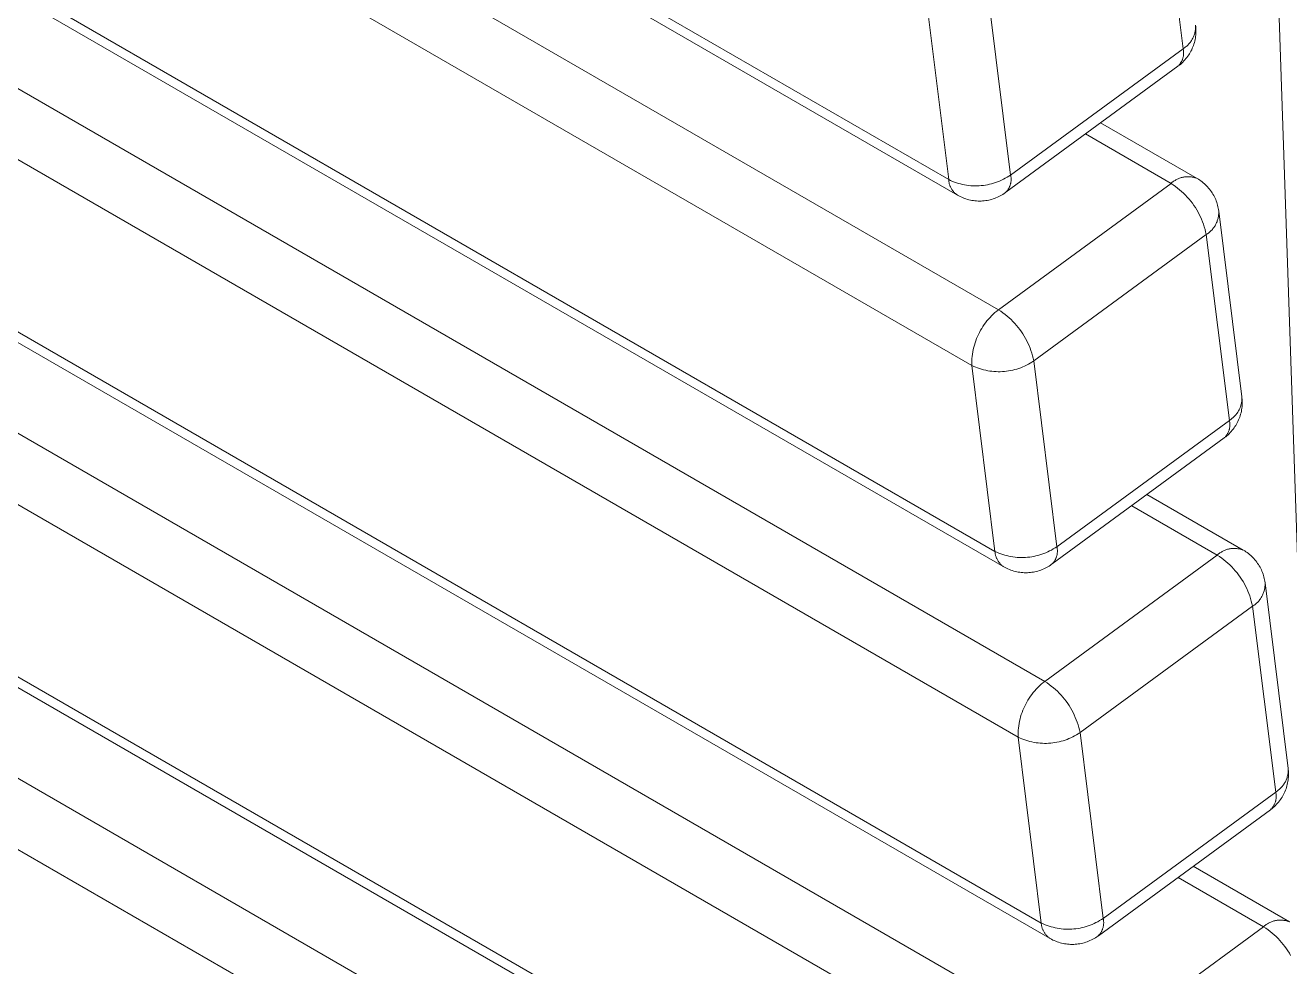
# Model space of a CAD drawing. Header units: inches. Extents: x -16 to 183, y -17 to 123.
# Drawn here: x 25.146 to 28.866, y -6.482 to -3.713 of the extents above; entities that cross this region are included whole.
import ezdxf

# ---------------------------------------------------------------- set-up
doc = ezdxf.new("R2010")
doc.units = ezdxf.units.IN
doc.layers.add('ZANO_R', color=7, linetype='Continuous', lineweight=0)

msp = doc.modelspace()

# ---------------------------------------------------------------- linework, layer by layer
at = {"layer": 'ZANO_R'}
for p, q in [((-4.86768, 14.72961), (27.86263, -4.16724)), ((27.8886, -4.21286), (-4.84145, 14.68384)), ((-4.72114, 14.34695), (28.00917, -4.5499)), ((27.93072, -4.71387), (-4.79959, 14.18299)), ((-4.73151, 13.63636), (27.9988, -5.2605)), ((28.02477, -5.30611), (-4.70528, 13.59059)), ((-4.58497, 13.2537), (28.14534, -5.64316)), ((28.06689, -5.80712), (-4.66343, 13.08973)), ((-4.59534, 12.5431), (28.13497, -6.35375)), ((28.16094, -6.39937), (-4.56911, 12.49733)), ((-4.4488, 12.16044), (28.28151, -6.73641)), ((28.20306, -6.90038), (-4.52726, 11.99648)), ((-4.45917, 11.44985), (28.27114, -7.44701)), ((28.29711, -7.49262), (-4.43294, 11.40408)), ((-4.31263, 11.06719), (28.41768, -7.82967)), ((28.33922, -7.99363), (-4.39109, 10.90322)), ((28.7437, -0.99104), (28.92195, -6.25838)), ((28.55211, -3.78209), (28.48402, -3.23546)), ((27.97659, -3.60704), (28.04467, -4.15367)), ((27.86263, -4.16724), (27.79455, -3.62061)), ((28.58889, -3.72113), (28.58901, -3.71849)), ((28.58903, -3.71584), (28.58897, -3.7132)), ((28.58901, -3.71849), (28.58903, -3.71584)), ((28.58922, -3.71536), (28.58963, -3.71981)), ((28.57657, -3.75836), (28.57798, -3.75612)), ((28.57798, -3.75612), (28.5793, -3.75383)), ((28.5793, -3.75383), (28.58055, -3.7515)), ((28.58055, -3.7515), (28.58172, -3.74913)), ((28.58172, -3.74913), (28.5828, -3.74672)), ((28.5828, -3.74672), (28.5838, -3.74427)), ((28.5838, -3.74427), (28.58472, -3.74179)), ((28.58472, -3.74179), (28.58555, -3.73928)), ((28.58555, -3.73928), (28.58629, -3.73675)), ((28.58629, -3.73675), (28.58695, -3.73419)), ((28.58732, -3.75538), (28.58634, -3.75975)), ((28.58695, -3.73419), (28.58751, -3.7316)), ((28.58815, -3.75099), (28.58732, -3.75538)), ((28.58751, -3.7316), (28.58799, -3.729)), ((28.58799, -3.729), (28.58838, -3.72639)), ((28.58882, -3.74657), (28.58815, -3.75099)), ((28.58838, -3.72639), (28.58868, -3.72376)), ((28.58868, -3.72376), (28.58889, -3.72113)), ((28.58934, -3.74213), (28.58882, -3.74657)), ((28.58971, -3.73768), (28.58934, -3.74213)), ((28.58963, -3.71981), (28.58988, -3.72427)), ((28.58992, -3.73321), (28.58971, -3.73768)), ((28.58988, -3.72427), (28.58998, -3.72874)), ((28.58998, -3.72874), (28.58992, -3.73321)), ((28.04467, -4.15367), (28.55211, -3.78209)), ((28.55211, -3.78209), (28.55434, -3.78067)), ((28.55252, -3.78387), (28.55211, -3.78209)), ((28.55287, -3.78566), (28.55252, -3.78387)), ((28.55316, -3.78747), (28.55287, -3.78566)), ((28.55338, -3.78928), (28.55316, -3.78747)), ((28.55354, -3.7911), (28.55338, -3.78928)), ((28.55364, -3.79292), (28.55354, -3.7911)), ((28.55368, -3.79475), (28.55364, -3.79292)), ((28.55434, -3.78067), (28.55653, -3.77918)), ((28.55653, -3.77918), (28.55866, -3.77762)), ((28.55866, -3.77762), (28.56073, -3.77599)), ((28.56073, -3.77599), (28.56275, -3.77428)), ((28.56275, -3.77428), (28.56471, -3.77251)), ((28.56471, -3.77251), (28.56661, -3.77067)), ((28.56661, -3.77067), (28.56844, -3.76876)), ((28.56844, -3.76876), (28.57021, -3.76679)), ((28.57021, -3.76679), (28.57191, -3.76477)), ((28.57325, -3.7929), (28.57099, -3.79676)), ((28.57191, -3.76477), (28.57354, -3.76269)), ((28.57538, -3.78897), (28.57325, -3.7929)), ((28.57354, -3.76269), (28.57509, -3.76055)), ((28.57509, -3.76055), (28.57657, -3.75836)), ((28.57738, -3.78497), (28.57538, -3.78897)), ((28.57923, -3.78091), (28.57738, -3.78497)), ((28.58095, -3.77678), (28.57923, -3.78091)), ((28.58251, -3.77259), (28.58095, -3.77678)), ((28.58394, -3.76835), (28.58251, -3.77259)), ((28.58521, -3.76407), (28.58394, -3.76835)), ((28.58634, -3.75975), (28.58521, -3.76407)), ((28.5416, -3.83015), (28.53806, -3.83288)), ((28.53932, -3.83129), (28.54054, -3.82993)), ((28.54054, -3.82993), (28.54172, -3.82853)), ((28.54504, -3.82729), (28.5416, -3.83015)), ((28.54172, -3.82853), (28.54285, -3.8271)), ((28.54285, -3.8271), (28.54393, -3.82562)), ((28.54393, -3.82562), (28.54496, -3.82411)), ((28.54496, -3.82411), (28.54594, -3.82257)), ((28.54837, -3.82432), (28.54504, -3.82729)), ((28.54594, -3.82257), (28.54686, -3.82099)), ((28.54686, -3.82099), (28.54773, -3.81938)), ((28.54773, -3.81938), (28.54854, -3.81775)), ((28.5516, -3.82123), (28.54837, -3.82432)), ((28.54854, -3.81775), (28.5493, -3.81608)), ((28.5493, -3.81608), (28.54999, -3.81439)), ((28.54999, -3.81439), (28.55063, -3.81268)), ((28.55063, -3.81268), (28.55121, -3.81095)), ((28.55121, -3.81095), (28.55173, -3.8092)), ((28.55473, -3.81803), (28.5516, -3.82123)), ((28.55173, -3.8092), (28.55219, -3.80743)), ((28.55219, -3.80743), (28.55259, -3.80564)), ((28.55259, -3.80564), (28.55293, -3.80385)), ((28.55293, -3.80385), (28.5532, -3.80204)), ((28.5532, -3.80204), (28.55342, -3.80023)), ((28.55342, -3.80023), (28.55357, -3.7984)), ((28.55357, -3.7984), (28.55366, -3.79658)), ((28.55366, -3.79658), (28.55368, -3.79475)), ((28.55774, -3.81473), (28.55473, -3.81803)), ((28.56063, -3.81132), (28.55774, -3.81473)), ((28.56341, -3.80782), (28.56063, -3.81132)), ((28.56606, -3.80422), (28.56341, -3.80782)), ((28.56859, -3.80053), (28.56606, -3.80422)), ((28.57099, -3.79676), (28.56859, -3.80053)), ((28.53673, -3.83387), (28.03063, -4.20447)), ((28.53673, -3.83387), (28.53805, -3.8326)), ((28.53805, -3.8326), (28.53932, -3.83129)), ((28.30967, -4.00014), (28.59315, -4.1638)), ((28.51661, -4.17832), (28.26485, -4.03296)), ((28.02344, -4.16621), (28.0289, -4.16335)), ((28.0289, -4.16335), (28.03427, -4.1603)), ((28.03427, -4.1603), (28.03953, -4.15708)), ((28.03953, -4.15708), (28.04467, -4.15367)), ((28.04508, -4.15545), (28.04467, -4.15367)), ((28.04543, -4.15725), (28.04508, -4.15545)), ((28.04572, -4.15905), (28.04543, -4.15725)), ((28.04595, -4.16086), (28.04572, -4.15905)), ((28.04611, -4.16268), (28.04595, -4.16086)), ((28.04621, -4.16451), (28.04611, -4.16268)), ((28.04625, -4.16634), (28.04621, -4.16451)), ((28.53512, -4.16568), (28.5374, -4.16465)), ((28.5374, -4.16465), (28.53971, -4.16369)), ((28.53971, -4.16369), (28.54205, -4.16282)), ((28.54205, -4.16282), (28.54443, -4.16203)), ((28.54443, -4.16203), (28.54682, -4.16131)), ((28.54682, -4.16131), (28.54924, -4.16069)), ((28.54924, -4.16069), (28.55168, -4.16014)), ((28.55168, -4.16014), (28.55414, -4.15968)), ((28.55414, -4.15968), (28.55661, -4.15931)), ((28.55661, -4.15931), (28.5591, -4.15902)), ((28.5591, -4.15902), (28.56159, -4.15882)), ((28.56159, -4.15882), (28.56409, -4.1587)), ((28.56409, -4.1587), (28.56659, -4.15867)), ((28.56659, -4.15867), (28.56909, -4.15872)), ((28.56909, -4.15872), (28.57158, -4.15886)), ((28.57158, -4.15886), (28.57407, -4.15909)), ((28.57407, -4.15909), (28.57656, -4.15941)), ((28.57656, -4.15941), (28.57902, -4.1598)), ((28.57902, -4.1598), (28.58148, -4.16029)), ((28.58148, -4.16029), (28.58391, -4.16086)), ((28.58391, -4.16086), (28.58633, -4.16151)), ((28.58633, -4.16151), (28.58872, -4.16224)), ((28.58872, -4.16224), (28.59108, -4.16306)), ((28.59108, -4.16306), (28.59341, -4.16396)), ((28.59341, -4.16396), (28.5972, -4.16623)), ((27.86263, -4.16724), (27.86823, -4.16984)), ((27.86277, -4.16926), (27.86263, -4.16724)), ((27.86299, -4.17128), (27.86277, -4.16926)), ((27.86327, -4.17329), (27.86299, -4.17128)), ((27.86362, -4.17528), (27.86327, -4.17329)), ((27.86404, -4.17727), (27.86362, -4.17528)), ((27.86452, -4.17923), (27.86404, -4.17727)), ((27.86508, -4.18118), (27.86452, -4.17923)), ((27.8657, -4.18311), (27.86508, -4.18118)), ((27.86639, -4.18502), (27.8657, -4.18311)), ((27.86715, -4.1869), (27.86639, -4.18502)), ((27.86797, -4.18875), (27.86715, -4.1869)), ((27.86885, -4.19058), (27.86797, -4.18875)), ((27.86823, -4.16984), (27.87391, -4.17226)), ((27.8698, -4.19237), (27.86885, -4.19058)), ((27.8708, -4.19413), (27.8698, -4.19237)), ((27.87187, -4.19585), (27.8708, -4.19413)), ((27.873, -4.19754), (27.87187, -4.19585)), ((27.87419, -4.19918), (27.873, -4.19754)), ((27.87391, -4.17226), (27.87966, -4.17447)), ((27.87543, -4.20078), (27.87419, -4.19918)), ((27.87672, -4.20234), (27.87543, -4.20078)), ((27.87807, -4.20385), (27.87672, -4.20234)), ((27.87966, -4.17447), (27.88549, -4.1765)), ((27.88549, -4.1765), (27.89139, -4.17832)), ((27.89139, -4.17832), (27.89734, -4.17994)), ((27.89734, -4.17994), (27.90335, -4.18135)), ((27.90335, -4.18135), (27.9094, -4.18256)), ((27.9094, -4.18256), (27.91548, -4.18357)), ((27.91548, -4.18357), (27.9216, -4.18437)), ((27.9216, -4.18437), (27.92774, -4.18496)), ((27.92774, -4.18496), (27.9339, -4.18534)), ((27.9339, -4.18534), (27.94007, -4.18551)), ((27.94007, -4.18551), (27.94624, -4.18547)), ((27.94624, -4.18547), (27.95241, -4.18522)), ((27.95241, -4.18522), (27.95856, -4.18476)), ((27.95856, -4.18476), (27.96469, -4.18409)), ((27.96469, -4.18409), (27.9708, -4.18322)), ((27.9708, -4.18322), (27.97687, -4.18213)), ((27.97687, -4.18213), (27.98291, -4.18084)), ((27.98291, -4.18084), (27.98889, -4.17935)), ((27.98889, -4.17935), (27.99483, -4.17765)), ((27.99483, -4.17765), (28.0007, -4.17576)), ((28.0007, -4.17576), (28.0065, -4.17366)), ((28.0065, -4.17366), (28.01223, -4.17137)), ((28.00917, -4.5499), (28.51661, -4.17832)), ((28.01223, -4.17137), (28.01788, -4.16889)), ((28.01788, -4.16889), (28.02344, -4.16621)), ((28.03188, -4.20287), (28.03311, -4.20152)), ((28.03311, -4.20152), (28.03429, -4.20012)), ((28.03429, -4.20012), (28.03542, -4.19868)), ((28.03542, -4.19868), (28.0365, -4.19721)), ((28.0365, -4.19721), (28.03753, -4.1957)), ((28.03753, -4.1957), (28.0385, -4.19415)), ((28.0385, -4.19415), (28.03942, -4.19258)), ((28.03942, -4.19258), (28.04029, -4.19097)), ((28.04029, -4.19097), (28.0411, -4.18933)), ((28.0411, -4.18933), (28.04186, -4.18767)), ((28.04186, -4.18767), (28.04256, -4.18598)), ((28.04256, -4.18598), (28.0432, -4.18426)), ((28.0432, -4.18426), (28.04378, -4.18253)), ((28.04378, -4.18253), (28.0443, -4.18078)), ((28.0443, -4.18078), (28.04476, -4.17901)), ((28.04476, -4.17901), (28.04516, -4.17723)), ((28.04516, -4.17723), (28.04549, -4.17543)), ((28.04549, -4.17543), (28.04577, -4.17363)), ((28.04577, -4.17363), (28.04598, -4.17181)), ((28.04598, -4.17181), (28.04613, -4.16999)), ((28.04613, -4.16999), (28.04622, -4.16816)), ((28.04622, -4.16816), (28.04625, -4.16634)), ((28.51661, -4.17832), (28.51846, -4.17664)), ((28.52316, -4.18259), (28.51661, -4.17832)), ((28.51846, -4.17664), (28.52037, -4.17502)), ((28.52037, -4.17502), (28.52233, -4.17347)), ((28.52233, -4.17347), (28.52435, -4.17199)), ((28.52956, -4.18709), (28.52316, -4.18259)), ((28.52435, -4.17199), (28.52641, -4.17058)), ((28.52641, -4.17058), (28.52853, -4.16925)), ((28.52853, -4.16925), (28.53068, -4.16798)), ((28.5358, -4.1918), (28.52956, -4.18709)), ((28.53068, -4.16798), (28.53288, -4.16679)), ((28.53288, -4.16679), (28.53512, -4.16568)), ((28.54188, -4.19672), (28.5358, -4.1918)), ((28.54779, -4.20184), (28.54188, -4.19672)), ((28.55353, -4.20716), (28.54779, -4.20184)), ((28.5972, -4.16623), (28.60091, -4.16863)), ((28.60091, -4.16863), (28.60453, -4.17116)), ((28.60453, -4.17116), (28.60806, -4.17381)), ((28.60806, -4.17381), (28.61151, -4.17657)), ((28.61151, -4.17657), (28.61485, -4.17946)), ((28.61485, -4.17946), (28.6181, -4.18245)), ((28.6181, -4.18245), (28.62124, -4.18556)), ((28.62124, -4.18556), (28.62427, -4.18877)), ((28.62427, -4.18877), (28.62719, -4.19208)), ((28.62719, -4.19208), (28.63, -4.19549)), ((28.63, -4.19549), (28.63268, -4.199)), ((28.63268, -4.199), (28.63525, -4.20259)), ((28.63525, -4.20259), (28.63769, -4.20627)), ((27.87947, -4.20532), (27.87807, -4.20385)), ((27.88092, -4.20673), (27.87947, -4.20532)), ((27.88242, -4.2081), (27.88092, -4.20673)), ((27.88397, -4.20941), (27.88242, -4.2081)), ((27.88556, -4.21067), (27.88397, -4.20941)), ((27.88719, -4.21187), (27.88556, -4.21067)), ((27.88887, -4.21301), (27.88719, -4.21187)), ((27.89281, -4.21519), (27.88887, -4.21301)), ((27.89683, -4.21722), (27.89281, -4.21519)), ((27.90092, -4.21912), (27.89683, -4.21722)), ((27.90507, -4.22087), (27.90092, -4.21912)), ((27.90928, -4.22248), (27.90507, -4.22087)), ((27.91354, -4.22393), (27.90928, -4.22248)), ((27.91785, -4.22524), (27.91354, -4.22393)), ((27.92221, -4.2264), (27.91785, -4.22524)), ((27.9266, -4.22741), (27.92221, -4.2264)), ((27.93102, -4.22826), (27.9266, -4.22741)), ((27.93548, -4.22895), (27.93102, -4.22826)), ((27.93995, -4.2295), (27.93548, -4.22895)), ((27.94444, -4.22988), (27.93995, -4.2295)), ((27.94894, -4.23011), (27.94444, -4.22988)), ((27.95344, -4.23018), (27.94894, -4.23011)), ((27.95795, -4.2301), (27.95344, -4.23018)), ((27.96245, -4.22985), (27.95795, -4.2301)), ((27.96693, -4.22946), (27.96245, -4.22985)), ((27.97141, -4.2289), (27.96693, -4.22946)), ((27.97585, -4.22819), (27.97141, -4.2289)), ((27.98028, -4.22732), (27.97585, -4.22819)), ((27.98467, -4.22631), (27.98028, -4.22732)), ((27.98902, -4.22514), (27.98467, -4.22631)), ((27.99332, -4.22381), (27.98902, -4.22514)), ((27.99758, -4.22234), (27.99332, -4.22381)), ((28.00179, -4.22072), (27.99758, -4.22234)), ((28.00593, -4.21896), (28.00179, -4.22072)), ((28.01002, -4.21705), (28.00593, -4.21896)), ((28.01403, -4.215), (28.01002, -4.21705)), ((28.01797, -4.21282), (28.01403, -4.215)), ((28.02183, -4.21049), (28.01797, -4.21282)), ((28.02561, -4.20804), (28.02183, -4.21049)), ((28.02929, -4.20545), (28.02561, -4.20804)), ((28.02929, -4.20545), (28.03061, -4.20418)), ((28.03061, -4.20418), (28.03188, -4.20287)), ((28.55908, -4.21267), (28.55353, -4.20716)), ((28.56444, -4.21837), (28.55908, -4.21267)), ((28.56961, -4.22424), (28.56444, -4.21837)), ((28.57457, -4.23028), (28.56961, -4.22424)), ((28.57933, -4.23649), (28.57457, -4.23028)), ((28.58388, -4.24286), (28.57933, -4.23649)), ((28.63769, -4.20627), (28.64001, -4.21003)), ((28.64001, -4.21003), (28.6422, -4.21387)), ((28.6422, -4.21387), (28.64425, -4.21778)), ((28.64425, -4.21778), (28.64617, -4.22176)), ((28.64617, -4.22176), (28.64795, -4.2258)), ((28.64795, -4.2258), (28.64959, -4.2299)), ((28.64959, -4.2299), (28.65109, -4.23405)), ((28.65109, -4.23405), (28.65245, -4.23826)), ((28.65245, -4.23826), (28.65367, -4.2425)), ((28.5882, -4.24937), (28.58388, -4.24286)), ((28.59231, -4.25603), (28.5882, -4.24937)), ((28.59619, -4.26282), (28.59231, -4.25603)), ((28.59983, -4.26974), (28.59619, -4.26282)), ((28.60324, -4.27678), (28.59983, -4.26974)), ((28.60641, -4.28394), (28.60324, -4.27678)), ((28.65367, -4.2425), (28.65474, -4.24679)), ((28.65474, -4.24679), (28.65566, -4.25111)), ((28.6556, -4.27823), (28.65608, -4.27563)), ((28.65566, -4.25111), (28.65643, -4.25546)), ((28.65608, -4.27563), (28.65647, -4.27302)), ((28.65643, -4.25546), (28.65706, -4.25983)), ((28.65647, -4.27302), (28.65677, -4.27039)), ((28.65677, -4.27039), (28.65697, -4.26776)), ((28.65697, -4.26776), (28.65709, -4.26512)), ((28.65712, -4.26247), (28.65706, -4.25983)), ((28.65707, -4.25995), (28.72514, -4.80646)), ((28.65709, -4.26512), (28.65712, -4.26247)), ((28.60933, -4.29119), (28.60641, -4.28394)), ((28.61201, -4.29854), (28.60933, -4.29119)), ((28.61444, -4.30597), (28.61201, -4.29854)), ((28.61661, -4.31349), (28.61444, -4.30597)), ((28.61853, -4.32107), (28.61661, -4.31349)), ((28.63653, -4.31539), (28.63829, -4.31342)), ((28.63829, -4.31342), (28.63999, -4.3114)), ((28.63999, -4.3114), (28.64162, -4.30931)), ((28.64162, -4.30931), (28.64317, -4.30718)), ((28.64317, -4.30718), (28.64466, -4.30499)), ((28.64466, -4.30499), (28.64606, -4.30275)), ((28.64606, -4.30275), (28.64739, -4.30046)), ((28.64739, -4.30046), (28.64863, -4.29813)), ((28.64863, -4.29813), (28.6498, -4.29576)), ((28.6498, -4.29576), (28.65088, -4.29335)), ((28.65088, -4.29335), (28.65188, -4.2909)), ((28.65188, -4.2909), (28.6528, -4.28842)), ((28.6528, -4.28842), (28.65363, -4.28591)), ((28.65363, -4.28591), (28.65437, -4.28337)), ((28.65437, -4.28337), (28.65503, -4.28081)), ((28.65503, -4.28081), (28.6556, -4.27823)), ((28.62019, -4.32871), (28.11276, -4.7003)), ((28.62019, -4.32871), (28.61853, -4.32107)), ((28.62019, -4.32871), (28.62243, -4.3273)), ((28.68828, -4.87534), (28.62019, -4.32871)), ((28.62243, -4.3273), (28.62461, -4.32581)), ((28.62461, -4.32581), (28.62674, -4.32425)), ((28.62674, -4.32425), (28.62882, -4.32261)), ((28.62882, -4.32261), (28.63084, -4.32091)), ((28.63084, -4.32091), (28.6328, -4.31913)), ((28.6328, -4.31913), (28.6347, -4.31729)), ((28.6347, -4.31729), (28.63653, -4.31539)), ((27.97965, -4.57746), (27.98417, -4.57246)), ((27.98417, -4.57246), (27.98886, -4.56761)), ((27.98886, -4.56761), (27.99371, -4.56293)), ((27.99371, -4.56293), (27.99871, -4.55841)), ((27.99871, -4.55841), (28.00387, -4.55407)), ((28.00387, -4.55407), (28.00917, -4.5499)), ((28.01572, -4.55418), (28.00917, -4.5499)), ((28.02212, -4.55868), (28.01572, -4.55418)), ((28.02837, -4.56339), (28.02212, -4.55868)), ((28.03445, -4.56831), (28.02837, -4.56339)), ((28.04036, -4.57343), (28.03445, -4.56831)), ((28.04609, -4.57875), (28.04036, -4.57343)), ((27.95309, -4.61635), (27.95631, -4.61042)), ((27.95631, -4.61042), (27.95973, -4.60461)), ((27.95973, -4.60461), (27.96334, -4.59891)), ((27.96334, -4.59891), (27.96714, -4.59335)), ((27.96714, -4.59335), (27.97113, -4.58791)), ((27.97113, -4.58791), (27.9753, -4.58261)), ((27.9753, -4.58261), (27.97965, -4.57746)), ((28.05165, -4.58426), (28.04609, -4.57875)), ((28.05701, -4.58995), (28.05165, -4.58426)), ((28.06217, -4.59582), (28.05701, -4.58995)), ((28.06714, -4.60187), (28.06217, -4.59582)), ((28.0719, -4.60807), (28.06714, -4.60187)), ((28.07644, -4.61444), (28.0719, -4.60807)), ((27.93817, -4.65388), (27.94012, -4.64742)), ((27.94012, -4.64742), (27.94229, -4.64104)), ((27.94229, -4.64104), (27.94468, -4.63473)), ((27.94468, -4.63473), (27.94727, -4.62851)), ((27.94727, -4.62851), (27.95008, -4.62238)), ((27.95008, -4.62238), (27.95309, -4.61635)), ((28.08077, -4.62096), (28.07644, -4.61444)), ((28.08487, -4.62761), (28.08077, -4.62096)), ((28.08875, -4.63441), (28.08487, -4.62761)), ((28.09239, -4.64133), (28.08875, -4.63441)), ((28.0958, -4.64837), (28.09239, -4.64133)), ((28.09897, -4.65552), (28.0958, -4.64837)), ((27.93176, -4.68694), (27.93259, -4.68025)), ((27.93259, -4.68025), (27.93365, -4.67359)), ((27.93365, -4.67359), (27.93494, -4.66697)), ((27.93494, -4.66697), (27.93644, -4.6604)), ((27.93644, -4.6604), (27.93817, -4.65388)), ((28.1019, -4.66277), (28.09897, -4.65552)), ((28.10457, -4.67012), (28.1019, -4.66277)), ((28.107, -4.67756), (28.10457, -4.67012)), ((28.10918, -4.68507), (28.107, -4.67756)), ((28.1111, -4.69266), (28.10918, -4.68507)), ((27.93064, -4.70713), (27.93078, -4.70039)), ((27.93072, -4.71387), (27.93064, -4.70713)), ((27.93072, -4.71387), (27.93631, -4.71647)), ((27.9988, -5.2605), (27.93072, -4.71387)), ((27.93078, -4.70039), (27.93116, -4.69365)), ((27.93116, -4.69365), (27.93176, -4.68694)), ((27.93631, -4.71647), (27.94199, -4.71888)), ((27.94199, -4.71888), (27.94775, -4.7211)), ((27.94775, -4.7211), (27.95358, -4.72312)), ((27.95358, -4.72312), (27.95947, -4.72494)), ((28.06291, -4.72428), (28.06878, -4.72239)), ((28.06878, -4.72239), (28.07459, -4.72029)), ((28.07459, -4.72029), (28.08031, -4.718)), ((28.08031, -4.718), (28.08596, -4.71551)), ((28.08596, -4.71551), (28.09152, -4.71284)), ((28.09152, -4.71284), (28.09699, -4.70998)), ((28.09699, -4.70998), (28.10235, -4.70693)), ((28.10235, -4.70693), (28.10761, -4.7037)), ((28.10761, -4.7037), (28.11276, -4.7003)), ((28.11276, -4.7003), (28.1111, -4.69266)), ((28.11276, -4.7003), (28.18084, -5.24693)), ((27.95947, -4.72494), (27.96543, -4.72656)), ((27.96543, -4.72656), (27.97143, -4.72798)), ((27.97143, -4.72798), (27.97748, -4.72919)), ((27.97748, -4.72919), (27.98357, -4.7302)), ((27.98357, -4.7302), (27.98969, -4.73099)), ((27.98969, -4.73099), (27.99583, -4.73158)), ((27.99583, -4.73158), (28.00199, -4.73196)), ((28.00199, -4.73196), (28.00815, -4.73213)), ((28.00815, -4.73213), (28.01432, -4.73209)), ((28.01432, -4.73209), (28.02049, -4.73184)), ((28.02049, -4.73184), (28.02664, -4.73139)), ((28.02664, -4.73139), (28.03278, -4.73072)), ((28.03278, -4.73072), (28.03888, -4.72984)), ((28.03888, -4.72984), (28.04496, -4.72876)), ((28.04496, -4.72876), (28.05099, -4.72747)), ((28.05099, -4.72747), (28.05698, -4.72598)), ((28.05698, -4.72598), (28.06291, -4.72428)), ((28.71997, -4.83753), (28.72089, -4.83505)), ((28.72089, -4.83505), (28.72172, -4.83254)), ((28.72172, -4.83254), (28.72246, -4.83)), ((28.72246, -4.83), (28.72312, -4.82744)), ((28.72312, -4.82744), (28.72368, -4.82486)), ((28.72368, -4.82486), (28.72416, -4.82226)), ((28.72416, -4.82226), (28.72455, -4.81964)), ((28.72455, -4.81964), (28.72485, -4.81702)), ((28.72485, -4.81702), (28.72506, -4.81438)), ((28.72506, -4.81438), (28.72518, -4.81174)), ((28.7252, -4.8091), (28.72514, -4.80646)), ((28.72518, -4.81174), (28.7252, -4.8091)), ((28.72539, -4.80861), (28.7258, -4.81306)), ((28.72587, -4.83093), (28.72551, -4.83539)), ((28.7258, -4.81306), (28.72605, -4.81753)), ((28.72609, -4.82647), (28.72587, -4.83093)), ((28.72605, -4.81753), (28.72615, -4.822)), ((28.72615, -4.822), (28.72609, -4.82647)), ((28.69269, -4.87244), (28.69483, -4.87088)), ((28.69483, -4.87088), (28.6969, -4.86924)), ((28.6969, -4.86924), (28.69892, -4.86753)), ((28.69892, -4.86753), (28.70088, -4.86576)), ((28.70088, -4.86576), (28.70278, -4.86392)), ((28.70278, -4.86392), (28.70461, -4.86202)), ((28.70461, -4.86202), (28.70638, -4.86005)), ((28.70638, -4.86005), (28.70808, -4.85802)), ((28.70808, -4.85802), (28.7097, -4.85594)), ((28.7097, -4.85594), (28.71126, -4.8538)), ((28.71126, -4.8538), (28.71274, -4.85161)), ((28.71274, -4.85161), (28.71414, -4.84937)), ((28.71414, -4.84937), (28.71547, -4.84709)), ((28.71711, -4.87003), (28.7154, -4.87416)), ((28.71547, -4.84709), (28.71672, -4.84476)), ((28.71672, -4.84476), (28.71788, -4.84238)), ((28.71868, -4.86585), (28.71711, -4.87003)), ((28.71788, -4.84238), (28.71897, -4.83997)), ((28.72011, -4.86161), (28.71868, -4.86585)), ((28.71897, -4.83997), (28.71997, -4.83753)), ((28.72138, -4.85733), (28.72011, -4.86161)), ((28.72251, -4.853), (28.72138, -4.85733)), ((28.72349, -4.84864), (28.72251, -4.853)), ((28.72431, -4.84424), (28.72349, -4.84864)), ((28.72499, -4.83983), (28.72431, -4.84424)), ((28.72551, -4.83539), (28.72499, -4.83983)), ((28.18084, -5.24693), (28.68828, -4.87534)), ((28.68471, -4.911), (28.68546, -4.90934)), ((28.68546, -4.90934), (28.68616, -4.90765)), ((28.68616, -4.90765), (28.6868, -4.90593)), ((28.6868, -4.90593), (28.68738, -4.9042)), ((28.68738, -4.9042), (28.6879, -4.90245)), ((28.6879, -4.90245), (28.68836, -4.90068)), ((28.68828, -4.87534), (28.69051, -4.87393)), ((28.68869, -4.87712), (28.68828, -4.87534)), ((28.68836, -4.90068), (28.68876, -4.8989)), ((28.68904, -4.87892), (28.68869, -4.87712)), ((28.68876, -4.8989), (28.6891, -4.8971)), ((28.68932, -4.88072), (28.68904, -4.87892)), ((28.6891, -4.8971), (28.68937, -4.89529)), ((28.68955, -4.88253), (28.68932, -4.88072)), ((28.68937, -4.89529), (28.68959, -4.89348)), ((28.68971, -4.88435), (28.68955, -4.88253)), ((28.68959, -4.89348), (28.68974, -4.89166)), ((28.68981, -4.88618), (28.68971, -4.88435)), ((28.68974, -4.89166), (28.68983, -4.88983)), ((28.68985, -4.88801), (28.68981, -4.88618)), ((28.68983, -4.88983), (28.68985, -4.88801)), ((28.69051, -4.87393), (28.69269, -4.87244)), ((28.69391, -4.90798), (28.6909, -4.91128)), ((28.6968, -4.90457), (28.69391, -4.90798)), ((28.69958, -4.90107), (28.6968, -4.90457)), ((28.70223, -4.89747), (28.69958, -4.90107)), ((28.70476, -4.89378), (28.70223, -4.89747)), ((28.70716, -4.89001), (28.70476, -4.89378)), ((28.70942, -4.88616), (28.70716, -4.89001)), ((28.71155, -4.88223), (28.70942, -4.88616)), ((28.71355, -4.87823), (28.71155, -4.88223)), ((28.7154, -4.87416), (28.71355, -4.87823)), ((28.6729, -4.92712), (28.1668, -5.29773)), ((28.6729, -4.92712), (28.67421, -4.92585)), ((28.67421, -4.92585), (28.67549, -4.92454)), ((28.67777, -4.9234), (28.67423, -4.92614)), ((28.67549, -4.92454), (28.67671, -4.92318)), ((28.67671, -4.92318), (28.67789, -4.92179)), ((28.6812, -4.92054), (28.67777, -4.9234)), ((28.67789, -4.92179), (28.67902, -4.92035)), ((28.67902, -4.92035), (28.6801, -4.91888)), ((28.6801, -4.91888), (28.68113, -4.91737)), ((28.68113, -4.91737), (28.68211, -4.91582)), ((28.68454, -4.91757), (28.6812, -4.92054)), ((28.68211, -4.91582), (28.68303, -4.91425)), ((28.68303, -4.91425), (28.6839, -4.91264)), ((28.6839, -4.91264), (28.68471, -4.911)), ((28.68777, -4.91448), (28.68454, -4.91757)), ((28.6909, -4.91128), (28.68777, -4.91448)), ((28.44584, -5.09339), (28.72932, -5.25706)), ((28.65278, -5.27157), (28.40102, -5.12622)), ((27.9988, -5.2605), (28.0044, -5.2631)), ((27.99894, -5.26252), (27.9988, -5.2605)), ((27.99915, -5.26453), (27.99894, -5.26252)), ((27.99944, -5.26654), (27.99915, -5.26453)), ((27.99979, -5.26854), (27.99944, -5.26654)), ((28.0002, -5.27052), (27.99979, -5.26854)), ((28.00069, -5.27249), (28.0002, -5.27052)), ((28.00125, -5.27444), (28.00069, -5.27249)), ((28.00187, -5.27637), (28.00125, -5.27444)), ((28.00256, -5.27827), (28.00187, -5.27637)), ((28.00332, -5.28015), (28.00256, -5.27827)), ((28.00414, -5.28201), (28.00332, -5.28015)), ((28.0044, -5.2631), (28.01007, -5.26551)), ((28.01007, -5.26551), (28.01583, -5.26773)), ((28.01583, -5.26773), (28.02166, -5.26975)), ((28.02166, -5.26975), (28.02756, -5.27157)), ((28.02756, -5.27157), (28.03351, -5.27319)), ((28.03351, -5.27319), (28.03952, -5.27461)), ((28.03952, -5.27461), (28.04557, -5.27582)), ((28.04557, -5.27582), (28.05165, -5.27682)), ((28.05165, -5.27682), (28.05777, -5.27762)), ((28.05777, -5.27762), (28.06391, -5.27821)), ((28.06391, -5.27821), (28.07007, -5.27859)), ((28.07007, -5.27859), (28.07624, -5.27876)), ((28.07624, -5.27876), (28.08241, -5.27872)), ((28.08241, -5.27872), (28.08857, -5.27847)), ((28.08857, -5.27847), (28.09473, -5.27801)), ((28.09473, -5.27801), (28.10086, -5.27735)), ((28.10086, -5.27735), (28.10697, -5.27647)), ((28.10697, -5.27647), (28.11304, -5.27539)), ((28.11304, -5.27539), (28.11908, -5.2741)), ((28.11908, -5.2741), (28.12506, -5.27261)), ((28.12506, -5.27261), (28.131, -5.27091)), ((28.131, -5.27091), (28.13687, -5.26901)), ((28.13687, -5.26901), (28.14267, -5.26692)), ((28.14267, -5.26692), (28.1484, -5.26463)), ((28.14534, -5.64316), (28.65278, -5.27157)), ((28.1484, -5.26463), (28.15405, -5.26214)), ((28.15405, -5.26214), (28.15961, -5.25947)), ((28.15961, -5.25947), (28.16507, -5.2566)), ((28.16507, -5.2566), (28.17044, -5.25356)), ((28.17044, -5.25356), (28.1757, -5.25033)), ((28.1757, -5.25033), (28.18084, -5.24693)), ((28.17727, -5.28258), (28.17803, -5.28092)), ((28.17803, -5.28092), (28.17873, -5.27923)), ((28.17873, -5.27923), (28.17937, -5.27752)), ((28.17937, -5.27752), (28.17995, -5.27579)), ((28.17995, -5.27579), (28.18047, -5.27403)), ((28.18047, -5.27403), (28.18093, -5.27227)), ((28.18125, -5.24871), (28.18084, -5.24693)), ((28.18093, -5.27227), (28.18133, -5.27048)), ((28.1816, -5.2505), (28.18125, -5.24871)), ((28.18133, -5.27048), (28.18166, -5.26869)), ((28.18189, -5.25231), (28.1816, -5.2505)), ((28.18166, -5.26869), (28.18194, -5.26688)), ((28.18211, -5.25412), (28.18189, -5.25231)), ((28.18194, -5.26688), (28.18215, -5.26506)), ((28.18228, -5.25594), (28.18211, -5.25412)), ((28.18215, -5.26506), (28.1823, -5.26324)), ((28.18238, -5.25776), (28.18228, -5.25594)), ((28.1823, -5.26324), (28.18239, -5.26142)), ((28.18242, -5.25959), (28.18238, -5.25776)), ((28.18239, -5.26142), (28.18242, -5.25959)), ((28.65278, -5.27157), (28.65463, -5.26989)), ((28.65933, -5.27585), (28.65278, -5.27157)), ((28.65463, -5.26989), (28.65654, -5.26828)), ((28.65654, -5.26828), (28.6585, -5.26673)), ((28.6585, -5.26673), (28.66052, -5.26525)), ((28.66573, -5.28035), (28.65933, -5.27585)), ((28.66052, -5.26525), (28.66258, -5.26384)), ((28.66258, -5.26384), (28.6647, -5.2625)), ((28.6647, -5.2625), (28.66685, -5.26124)), ((28.67197, -5.28506), (28.66573, -5.28035)), ((28.66685, -5.26124), (28.66905, -5.26005)), ((28.66905, -5.26005), (28.67129, -5.25894)), ((28.67129, -5.25894), (28.67357, -5.2579)), ((28.67357, -5.2579), (28.67588, -5.25695)), ((28.67588, -5.25695), (28.67822, -5.25607)), ((28.67822, -5.25607), (28.68059, -5.25528)), ((28.68059, -5.25528), (28.68299, -5.25457)), ((28.68299, -5.25457), (28.68541, -5.25394)), ((28.68541, -5.25394), (28.68785, -5.2534)), ((28.68785, -5.2534), (28.69031, -5.25294)), ((28.69031, -5.25294), (28.69278, -5.25256)), ((28.69278, -5.25256), (28.69527, -5.25227)), ((28.69527, -5.25227), (28.69776, -5.25207)), ((28.69776, -5.25207), (28.70026, -5.25195)), ((28.70026, -5.25195), (28.70276, -5.25192)), ((28.70276, -5.25192), (28.70526, -5.25198)), ((28.70526, -5.25198), (28.70775, -5.25212)), ((28.70775, -5.25212), (28.71024, -5.25235)), ((28.71024, -5.25235), (28.71272, -5.25266)), ((28.71272, -5.25266), (28.71519, -5.25306)), ((28.71519, -5.25306), (28.71765, -5.25354)), ((28.71765, -5.25354), (28.72008, -5.25411)), ((28.72008, -5.25411), (28.7225, -5.25476)), ((28.7225, -5.25476), (28.72489, -5.2555)), ((28.72489, -5.2555), (28.72725, -5.25631)), ((28.72725, -5.25631), (28.72958, -5.25721)), ((28.72958, -5.25721), (28.73337, -5.25948)), ((28.73337, -5.25948), (28.73708, -5.26189)), ((28.73708, -5.26189), (28.7407, -5.26441)), ((28.7407, -5.26441), (28.74423, -5.26706)), ((28.74423, -5.26706), (28.74768, -5.26983)), ((28.74768, -5.26983), (28.75102, -5.27271)), ((28.75102, -5.27271), (28.75427, -5.27571)), ((28.75427, -5.27571), (28.75741, -5.27881)), ((28.75741, -5.27881), (28.76044, -5.28203)), ((28.00502, -5.28383), (28.00414, -5.28201)), ((28.00597, -5.28562), (28.00502, -5.28383)), ((28.00697, -5.28738), (28.00597, -5.28562)), ((28.00804, -5.28911), (28.00697, -5.28738)), ((28.00917, -5.29079), (28.00804, -5.28911)), ((28.01035, -5.29244), (28.00917, -5.29079)), ((28.0116, -5.29404), (28.01035, -5.29244)), ((28.01289, -5.2956), (28.0116, -5.29404)), ((28.01424, -5.29711), (28.01289, -5.2956)), ((28.01564, -5.29857), (28.01424, -5.29711)), ((28.01709, -5.29999), (28.01564, -5.29857)), ((28.01859, -5.30135), (28.01709, -5.29999)), ((28.02014, -5.30266), (28.01859, -5.30135)), ((28.02173, -5.30392), (28.02014, -5.30266)), ((28.02336, -5.30512), (28.02173, -5.30392)), ((28.02503, -5.30627), (28.02336, -5.30512)), ((28.02898, -5.30844), (28.02503, -5.30627)), ((28.033, -5.31048), (28.02898, -5.30844)), ((28.03709, -5.31237), (28.033, -5.31048)), ((28.04124, -5.31413), (28.03709, -5.31237)), ((28.04545, -5.31573), (28.04124, -5.31413)), ((28.04971, -5.31719), (28.04545, -5.31573)), ((28.05402, -5.3185), (28.04971, -5.31719)), ((28.05838, -5.31966), (28.05402, -5.3185)), ((28.12519, -5.31839), (28.12083, -5.31956)), ((28.12949, -5.31707), (28.12519, -5.31839)), ((28.13375, -5.3156), (28.12949, -5.31707)), ((28.13796, -5.31398), (28.13375, -5.3156)), ((28.1421, -5.31221), (28.13796, -5.31398)), ((28.14618, -5.31031), (28.1421, -5.31221)), ((28.1502, -5.30826), (28.14618, -5.31031)), ((28.15414, -5.30607), (28.1502, -5.30826)), ((28.158, -5.30375), (28.15414, -5.30607)), ((28.16177, -5.30129), (28.158, -5.30375)), ((28.16546, -5.29871), (28.16177, -5.30129)), ((28.16546, -5.29871), (28.16678, -5.29744)), ((28.16678, -5.29744), (28.16805, -5.29612)), ((28.16805, -5.29612), (28.16928, -5.29477)), ((28.16928, -5.29477), (28.17046, -5.29337)), ((28.17046, -5.29337), (28.17159, -5.29194)), ((28.17159, -5.29194), (28.17267, -5.29046)), ((28.17267, -5.29046), (28.17369, -5.28895)), ((28.17369, -5.28895), (28.17467, -5.28741)), ((28.17467, -5.28741), (28.17559, -5.28583)), ((28.17559, -5.28583), (28.17646, -5.28422)), ((28.17646, -5.28422), (28.17727, -5.28258)), ((28.67805, -5.28997), (28.67197, -5.28506)), ((28.68396, -5.2951), (28.67805, -5.28997)), ((28.6897, -5.30042), (28.68396, -5.2951)), ((28.69525, -5.30593), (28.6897, -5.30042)), ((28.70061, -5.31162), (28.69525, -5.30593)), ((28.70578, -5.31749), (28.70061, -5.31162)), ((28.71074, -5.32354), (28.70578, -5.31749)), ((28.76044, -5.28203), (28.76336, -5.28534)), ((28.76336, -5.28534), (28.76617, -5.28875)), ((28.76617, -5.28875), (28.76885, -5.29225)), ((28.76885, -5.29225), (28.77142, -5.29585)), ((28.77142, -5.29585), (28.77386, -5.29953)), ((28.77386, -5.29953), (28.77618, -5.30329)), ((28.77618, -5.30329), (28.77836, -5.30713)), ((28.77836, -5.30713), (28.78042, -5.31104)), ((28.78042, -5.31104), (28.78234, -5.31501)), ((28.78234, -5.31501), (28.78412, -5.31906)), ((28.06277, -5.32066), (28.05838, -5.31966)), ((28.06719, -5.32151), (28.06277, -5.32066)), ((28.07164, -5.32221), (28.06719, -5.32151)), ((28.07612, -5.32275), (28.07164, -5.32221)), ((28.08061, -5.32314), (28.07612, -5.32275)), ((28.08511, -5.32336), (28.08061, -5.32314)), ((28.08961, -5.32344), (28.08511, -5.32336)), ((28.09412, -5.32335), (28.08961, -5.32344)), ((28.09862, -5.32311), (28.09412, -5.32335)), ((28.1031, -5.32271), (28.09862, -5.32311)), ((28.10757, -5.32215), (28.1031, -5.32271)), ((28.11202, -5.32144), (28.10757, -5.32215)), ((28.11645, -5.32058), (28.11202, -5.32144)), ((28.12083, -5.31956), (28.11645, -5.32058)), ((28.7155, -5.32974), (28.71074, -5.32354)), ((28.72005, -5.33611), (28.7155, -5.32974)), ((28.72437, -5.34263), (28.72005, -5.33611)), ((28.72848, -5.34928), (28.72437, -5.34263)), ((28.73235, -5.35608), (28.72848, -5.34928)), ((28.78412, -5.31906), (28.78576, -5.32316)), ((28.78576, -5.32316), (28.78726, -5.32731)), ((28.78726, -5.32731), (28.78862, -5.33151)), ((28.78862, -5.33151), (28.78984, -5.33576)), ((28.78984, -5.33576), (28.7909, -5.34004)), ((28.7909, -5.34004), (28.79183, -5.34436)), ((28.79183, -5.34436), (28.7926, -5.34871)), ((28.7926, -5.34871), (28.79322, -5.35308)), ((28.79329, -5.35573), (28.79322, -5.35308)), ((28.79324, -5.3532), (28.86131, -5.89971)), ((28.79326, -5.35837), (28.79329, -5.35573)), ((28.736, -5.363), (28.73235, -5.35608)), ((28.73941, -5.37004), (28.736, -5.363)), ((28.74258, -5.37719), (28.73941, -5.37004)), ((28.7455, -5.38444), (28.74258, -5.37719)), ((28.74818, -5.39179), (28.7455, -5.38444)), ((28.75061, -5.39923), (28.74818, -5.39179)), ((28.78355, -5.39371), (28.7848, -5.39138)), ((28.7848, -5.39138), (28.78597, -5.38901)), ((28.78597, -5.38901), (28.78705, -5.3866)), ((28.78705, -5.3866), (28.78805, -5.38415)), ((28.78805, -5.38415), (28.78897, -5.38167)), ((28.78897, -5.38167), (28.7898, -5.37917)), ((28.7898, -5.37917), (28.79054, -5.37663)), ((28.79054, -5.37663), (28.7912, -5.37407)), ((28.7912, -5.37407), (28.79177, -5.37149)), ((28.79177, -5.37149), (28.79225, -5.36889)), ((28.79225, -5.36889), (28.79264, -5.36627)), ((28.79264, -5.36627), (28.79293, -5.36365)), ((28.79293, -5.36365), (28.79314, -5.36101)), ((28.79314, -5.36101), (28.79326, -5.35837)), ((28.75636, -5.42197), (28.24893, -5.79355)), ((28.75278, -5.40674), (28.75061, -5.39923)), ((28.7547, -5.41432), (28.75278, -5.40674)), ((28.75636, -5.42197), (28.7547, -5.41432)), ((28.75636, -5.42197), (28.75859, -5.42056)), ((28.82445, -5.9686), (28.75636, -5.42197)), ((28.75859, -5.42056), (28.76078, -5.41907)), ((28.76078, -5.41907), (28.76291, -5.4175)), ((28.76291, -5.4175), (28.76499, -5.41587)), ((28.76499, -5.41587), (28.76701, -5.41416)), ((28.76701, -5.41416), (28.76897, -5.41239)), ((28.76897, -5.41239), (28.77086, -5.41055)), ((28.77086, -5.41055), (28.7727, -5.40864)), ((28.7727, -5.40864), (28.77446, -5.40668)), ((28.77446, -5.40668), (28.77616, -5.40465)), ((28.77616, -5.40465), (28.77779, -5.40257)), ((28.77779, -5.40257), (28.77934, -5.40043)), ((28.77934, -5.40043), (28.78082, -5.39824)), ((28.78082, -5.39824), (28.78223, -5.396)), ((28.78223, -5.396), (28.78355, -5.39371)), ((28.12988, -5.65618), (28.13488, -5.65167)), ((28.13488, -5.65167), (28.14004, -5.64732)), ((28.14004, -5.64732), (28.14534, -5.64316)), ((28.15189, -5.64743), (28.14534, -5.64316)), ((28.15829, -5.65193), (28.15189, -5.64743)), ((28.16453, -5.65664), (28.15829, -5.65193)), ((28.0995, -5.69217), (28.10331, -5.6866)), ((28.10331, -5.6866), (28.1073, -5.68116)), ((28.1073, -5.68116), (28.11147, -5.67587)), ((28.11147, -5.67587), (28.11582, -5.67071)), ((28.11582, -5.67071), (28.12034, -5.66571)), ((28.12034, -5.66571), (28.12503, -5.66087)), ((28.12503, -5.66087), (28.12988, -5.65618)), ((28.17062, -5.66156), (28.16453, -5.65664)), ((28.17653, -5.66668), (28.17062, -5.66156)), ((28.18226, -5.672), (28.17653, -5.66668)), ((28.18781, -5.67751), (28.18226, -5.672)), ((28.19318, -5.6832), (28.18781, -5.67751)), ((28.19834, -5.68908), (28.19318, -5.6832)), ((28.20331, -5.69512), (28.19834, -5.68908)), ((28.08085, -5.72799), (28.08344, -5.72177)), ((28.08344, -5.72177), (28.08625, -5.71563)), ((28.08625, -5.71563), (28.08926, -5.7096)), ((28.08926, -5.7096), (28.09248, -5.70368)), ((28.09248, -5.70368), (28.09589, -5.69786)), ((28.09589, -5.69786), (28.0995, -5.69217)), ((28.20807, -5.70133), (28.20331, -5.69512)), ((28.21261, -5.7077), (28.20807, -5.70133)), ((28.21694, -5.71421), (28.21261, -5.7077)), ((28.22104, -5.72087), (28.21694, -5.71421)), ((28.22492, -5.72766), (28.22104, -5.72087)), ((28.22856, -5.73458), (28.22492, -5.72766)), ((28.06982, -5.76684), (28.0711, -5.76022)), ((28.0711, -5.76022), (28.07261, -5.75365)), ((28.07261, -5.75365), (28.07434, -5.74713)), ((28.07434, -5.74713), (28.07629, -5.74068)), ((28.07629, -5.74068), (28.07846, -5.73429)), ((28.07846, -5.73429), (28.08085, -5.72799)), ((28.23197, -5.74162), (28.22856, -5.73458)), ((28.23514, -5.74878), (28.23197, -5.74162)), ((28.23806, -5.75603), (28.23514, -5.74878)), ((28.24074, -5.76338), (28.23806, -5.75603)), ((28.24317, -5.77081), (28.24074, -5.76338)), ((28.0668, -5.80038), (28.06695, -5.79364)), ((28.06689, -5.80712), (28.0668, -5.80038)), ((28.06695, -5.79364), (28.06733, -5.78691)), ((28.06733, -5.78691), (28.06793, -5.78019)), ((28.06793, -5.78019), (28.06876, -5.7735)), ((28.06876, -5.7735), (28.06982, -5.76684)), ((28.23316, -5.80323), (28.23852, -5.80018)), ((28.23852, -5.80018), (28.24378, -5.79696)), ((28.24534, -5.77833), (28.24317, -5.77081)), ((28.24378, -5.79696), (28.24893, -5.79355)), ((28.24726, -5.78591), (28.24534, -5.77833)), ((28.24893, -5.79355), (28.24726, -5.78591)), ((28.24893, -5.79355), (28.31701, -6.34018)), ((28.06689, -5.80712), (28.07248, -5.80973)), ((28.13497, -6.35375), (28.06689, -5.80712)), ((28.07248, -5.80973), (28.07816, -5.81214)), ((28.07816, -5.81214), (28.08392, -5.81436)), ((28.08392, -5.81436), (28.08975, -5.81638)), ((28.08975, -5.81638), (28.09564, -5.8182)), ((28.09564, -5.8182), (28.1016, -5.81982)), ((28.1016, -5.81982), (28.1076, -5.82123)), ((28.1076, -5.82123), (28.11365, -5.82245)), ((28.11365, -5.82245), (28.11974, -5.82345)), ((28.11974, -5.82345), (28.12586, -5.82425)), ((28.12586, -5.82425), (28.132, -5.82484)), ((28.132, -5.82484), (28.13816, -5.82522)), ((28.13816, -5.82522), (28.14432, -5.82539)), ((28.14432, -5.82539), (28.15049, -5.82535)), ((28.15049, -5.82535), (28.15666, -5.8251)), ((28.15666, -5.8251), (28.16281, -5.82464)), ((28.16281, -5.82464), (28.16895, -5.82397)), ((28.16895, -5.82397), (28.17505, -5.8231)), ((28.17505, -5.8231), (28.18113, -5.82201)), ((28.18113, -5.82201), (28.18716, -5.82073)), ((28.18716, -5.82073), (28.19315, -5.81923)), ((28.19315, -5.81923), (28.19908, -5.81754)), ((28.19908, -5.81754), (28.20495, -5.81564)), ((28.20495, -5.81564), (28.21075, -5.81355)), ((28.21075, -5.81355), (28.21648, -5.81125)), ((28.21648, -5.81125), (28.22213, -5.80877)), ((28.22213, -5.80877), (28.22769, -5.80609)), ((28.22769, -5.80609), (28.23316, -5.80323)), ((28.86033, -5.91551), (28.86072, -5.9129)), ((28.86072, -5.9129), (28.86102, -5.91027)), ((28.86102, -5.91027), (28.86123, -5.90764)), ((28.86123, -5.90764), (28.86135, -5.905)), ((28.86137, -5.90235), (28.86131, -5.89971)), ((28.86135, -5.905), (28.86137, -5.90235)), ((28.86156, -5.90187), (28.86197, -5.90632)), ((28.86197, -5.90632), (28.86222, -5.91078)), ((28.86222, -5.91078), (28.86231, -5.91525)), ((28.84425, -5.95128), (28.84587, -5.94919)), ((28.84587, -5.94919), (28.84743, -5.94706)), ((28.84743, -5.94706), (28.84891, -5.94487)), ((28.84891, -5.94487), (28.85031, -5.94263)), ((28.85031, -5.94263), (28.85164, -5.94034)), ((28.85164, -5.94034), (28.85289, -5.93801)), ((28.85289, -5.93801), (28.85405, -5.93564)), ((28.85405, -5.93564), (28.85514, -5.93323)), ((28.85514, -5.93323), (28.85614, -5.93078)), ((28.85614, -5.93078), (28.85705, -5.9283)), ((28.85755, -5.95058), (28.85628, -5.95486)), ((28.85705, -5.9283), (28.85788, -5.92579)), ((28.85868, -5.94625), (28.85755, -5.95058)), ((28.85788, -5.92579), (28.85863, -5.92326)), ((28.85863, -5.92326), (28.85928, -5.9207)), ((28.85966, -5.94189), (28.85868, -5.94625)), ((28.85928, -5.9207), (28.85985, -5.91811)), ((28.86048, -5.9375), (28.85966, -5.94189)), ((28.85985, -5.91811), (28.86033, -5.91551)), ((28.86116, -5.93308), (28.86048, -5.9375)), ((28.86168, -5.92864), (28.86116, -5.93308)), ((28.86204, -5.92419), (28.86168, -5.92864)), ((28.86226, -5.91972), (28.86204, -5.92419)), ((28.86231, -5.91525), (28.86226, -5.91972)), ((28.31701, -6.34018), (28.82445, -5.9686)), ((28.82445, -5.9686), (28.82668, -5.96718)), ((28.82486, -5.97038), (28.82445, -5.9686)), ((28.82521, -5.97217), (28.82486, -5.97038)), ((28.82549, -5.97397), (28.82521, -5.97217)), ((28.82572, -5.97579), (28.82549, -5.97397)), ((28.82554, -5.98855), (28.82576, -5.98673)), ((28.82588, -5.97761), (28.82572, -5.97579)), ((28.82576, -5.98673), (28.82591, -5.98491)), ((28.82598, -5.97943), (28.82588, -5.97761)), ((28.82591, -5.98491), (28.82599, -5.98309)), ((28.82602, -5.98126), (28.82598, -5.97943)), ((28.82599, -5.98309), (28.82602, -5.98126)), ((28.82668, -5.96718), (28.82886, -5.96569)), ((28.82886, -5.96569), (28.831, -5.96413)), ((28.831, -5.96413), (28.83307, -5.9625)), ((28.83307, -5.9625), (28.83509, -5.96079)), ((28.83509, -5.96079), (28.83705, -5.95902)), ((28.83705, -5.95902), (28.83895, -5.95717)), ((28.84093, -5.98704), (28.8384, -5.99073)), ((28.83895, -5.95717), (28.84078, -5.95527)), ((28.84078, -5.95527), (28.84255, -5.9533)), ((28.84332, -5.98327), (28.84093, -5.98704)), ((28.84255, -5.9533), (28.84425, -5.95128)), ((28.84559, -5.97941), (28.84332, -5.98327)), ((28.84772, -5.97548), (28.84559, -5.97941)), ((28.84972, -5.97148), (28.84772, -5.97548)), ((28.85157, -5.96742), (28.84972, -5.97148)), ((28.85328, -5.96329), (28.85157, -5.96742)), ((28.85485, -5.9591), (28.85328, -5.96329)), ((28.85628, -5.95486), (28.85485, -5.9591)), ((28.80907, -6.02038), (28.30297, -6.39098)), ((28.80907, -6.02037), (28.81038, -6.01911)), ((28.81038, -6.01911), (28.81165, -6.01779)), ((28.81394, -6.01666), (28.8104, -6.01939)), ((28.81165, -6.01779), (28.81288, -6.01644)), ((28.81288, -6.01644), (28.81406, -6.01504)), ((28.81737, -6.0138), (28.81394, -6.01666)), ((28.81406, -6.01504), (28.81519, -6.01361)), ((28.81519, -6.01361), (28.81627, -6.01213)), ((28.81627, -6.01213), (28.8173, -6.01062)), ((28.8173, -6.01062), (28.81827, -6.00908)), ((28.82071, -6.01082), (28.81737, -6.0138)), ((28.81827, -6.00908), (28.8192, -6.0075)), ((28.8192, -6.0075), (28.82007, -6.00589)), ((28.82007, -6.00589), (28.82088, -6.00425)), ((28.82394, -6.00774), (28.82071, -6.01082)), ((28.82088, -6.00425), (28.82163, -6.00259)), ((28.82163, -6.00259), (28.82233, -6.0009)), ((28.82233, -6.0009), (28.82297, -5.99919)), ((28.82297, -5.99919), (28.82355, -5.99746)), ((28.82355, -5.99746), (28.82407, -5.9957)), ((28.82707, -6.00454), (28.82394, -6.00774)), ((28.82407, -5.9957), (28.82453, -5.99394)), ((28.82453, -5.99394), (28.82493, -5.99215)), ((28.82493, -5.99215), (28.82527, -5.99036)), ((28.82527, -5.99036), (28.82554, -5.98855)), ((28.83008, -6.00123), (28.82707, -6.00454)), ((28.83297, -5.99783), (28.83008, -6.00123)), ((28.83575, -5.99432), (28.83297, -5.99783)), ((28.8384, -5.99073), (28.83575, -5.99432)), ((28.58201, -6.18665), (28.86549, -6.35031)), ((28.78895, -6.36483), (28.53718, -6.21947)), ((28.13497, -6.35375), (28.14056, -6.35635)), ((28.13511, -6.35577), (28.13497, -6.35375)), ((28.13532, -6.35779), (28.13511, -6.35577)), ((28.1356, -6.3598), (28.13532, -6.35779)), ((28.13595, -6.36179), (28.1356, -6.3598)), ((28.14056, -6.35635), (28.14624, -6.35877)), ((28.14624, -6.35877), (28.152, -6.36098)), ((28.27884, -6.36017), (28.28457, -6.35788)), ((28.28457, -6.35788), (28.29021, -6.3554)), ((28.29021, -6.3554), (28.29577, -6.35272)), ((28.29577, -6.35272), (28.30124, -6.34986)), ((28.30124, -6.34986), (28.30661, -6.34681)), ((28.30661, -6.34681), (28.31186, -6.34358)), ((28.31186, -6.34358), (28.31701, -6.34018)), ((28.31742, -6.34196), (28.31701, -6.34018)), ((28.31777, -6.34375), (28.31742, -6.34196)), ((28.31806, -6.34556), (28.31777, -6.34375)), ((28.31828, -6.34737), (28.31806, -6.34556)), ((28.31811, -6.36013), (28.31832, -6.35832)), ((28.31845, -6.34919), (28.31828, -6.34737)), ((28.31832, -6.35832), (28.31847, -6.3565)), ((28.31855, -6.35102), (28.31845, -6.34919)), ((28.31847, -6.3565), (28.31856, -6.35467)), ((28.31858, -6.35285), (28.31855, -6.35102)), ((28.31856, -6.35467), (28.31858, -6.35285)), ((28.79271, -6.36153), (28.79467, -6.35998)), ((28.79467, -6.35998), (28.79669, -6.3585)), ((28.79669, -6.3585), (28.79875, -6.35709)), ((28.79875, -6.35709), (28.80086, -6.35576)), ((28.80086, -6.35576), (28.80302, -6.35449)), ((28.80302, -6.35449), (28.80522, -6.3533)), ((28.80522, -6.3533), (28.80746, -6.35219)), ((28.80746, -6.35219), (28.80974, -6.35116)), ((28.80974, -6.35116), (28.81205, -6.3502)), ((28.81205, -6.3502), (28.81439, -6.34933)), ((28.81439, -6.34933), (28.81676, -6.34853)), ((28.81676, -6.34853), (28.81916, -6.34782)), ((28.81916, -6.34782), (28.82158, -6.3472)), ((28.82158, -6.3472), (28.82402, -6.34665)), ((28.82402, -6.34665), (28.82648, -6.34619)), ((28.82648, -6.34619), (28.82895, -6.34582)), ((28.82895, -6.34582), (28.83144, -6.34553)), ((28.83144, -6.34553), (28.83393, -6.34533)), ((28.83393, -6.34533), (28.83643, -6.34521)), ((28.83643, -6.34521), (28.83893, -6.34518)), ((28.83893, -6.34518), (28.84143, -6.34523)), ((28.84143, -6.34523), (28.84392, -6.34537)), ((28.84392, -6.34537), (28.84641, -6.3456)), ((28.84641, -6.3456), (28.84889, -6.34592)), ((28.84889, -6.34592), (28.85136, -6.34631)), ((28.85136, -6.34631), (28.85381, -6.3468)), ((28.85381, -6.3468), (28.85625, -6.34737)), ((28.85625, -6.34737), (28.85866, -6.34802)), ((28.85866, -6.34802), (28.86105, -6.34875)), ((28.86105, -6.34875), (28.86342, -6.34957)), ((28.86342, -6.34957), (28.86575, -6.35047)), ((28.13637, -6.36378), (28.13595, -6.36179)), ((28.13686, -6.36574), (28.13637, -6.36378)), ((28.13742, -6.36769), (28.13686, -6.36574)), ((28.13804, -6.36962), (28.13742, -6.36769)), ((28.13873, -6.37153), (28.13804, -6.36962)), ((28.13948, -6.37341), (28.13873, -6.37153)), ((28.1403, -6.37526), (28.13948, -6.37341)), ((28.14119, -6.37709), (28.1403, -6.37526)), ((28.14213, -6.37888), (28.14119, -6.37709)), ((28.14314, -6.38064), (28.14213, -6.37888)), ((28.14421, -6.38236), (28.14314, -6.38064)), ((28.14534, -6.38405), (28.14421, -6.38236)), ((28.14652, -6.38569), (28.14534, -6.38405)), ((28.14776, -6.38729), (28.14652, -6.38569)), ((28.14906, -6.38885), (28.14776, -6.38729)), ((28.15041, -6.39036), (28.14906, -6.38885)), ((28.15181, -6.39183), (28.15041, -6.39036)), ((28.15326, -6.39324), (28.15181, -6.39183)), ((28.152, -6.36098), (28.15783, -6.363)), ((28.15476, -6.39461), (28.15326, -6.39324)), ((28.15631, -6.39592), (28.15476, -6.39461)), ((28.1579, -6.39718), (28.15631, -6.39592)), ((28.15783, -6.363), (28.16373, -6.36483)), ((28.15953, -6.39838), (28.1579, -6.39718)), ((28.16373, -6.36483), (28.16968, -6.36645)), ((28.16968, -6.36645), (28.17568, -6.36786)), ((28.17568, -6.36786), (28.18173, -6.36907)), ((28.18173, -6.36907), (28.18782, -6.37008)), ((28.18782, -6.37008), (28.19394, -6.37088)), ((28.19394, -6.37088), (28.20008, -6.37147)), ((28.20008, -6.37147), (28.20624, -6.37185)), ((28.20624, -6.37185), (28.21241, -6.37202)), ((28.21241, -6.37202), (28.21858, -6.37198)), ((28.21858, -6.37198), (28.22474, -6.37173)), ((28.22474, -6.37173), (28.2309, -6.37127)), ((28.2309, -6.37127), (28.23703, -6.3706)), ((28.23703, -6.3706), (28.24314, -6.36972)), ((28.24314, -6.36972), (28.24921, -6.36864)), ((28.24921, -6.36864), (28.25524, -6.36735)), ((28.25524, -6.36735), (28.26123, -6.36586)), ((28.26123, -6.36586), (28.26716, -6.36416)), ((28.26716, -6.36416), (28.27304, -6.36227)), ((28.27304, -6.36227), (28.27884, -6.36017)), ((28.28151, -6.73641), (28.78895, -6.36483)), ((28.29417, -6.397), (28.2903, -6.39933)), ((28.29794, -6.39455), (28.29417, -6.397)), ((28.30163, -6.39196), (28.29794, -6.39455)), ((28.30163, -6.39196), (28.30295, -6.39069)), ((28.30295, -6.39069), (28.30422, -6.38938)), ((28.30422, -6.38938), (28.30545, -6.38802)), ((28.30545, -6.38802), (28.30662, -6.38663)), ((28.30662, -6.38663), (28.30775, -6.38519)), ((28.30775, -6.38519), (28.30883, -6.38372)), ((28.30883, -6.38372), (28.30986, -6.38221)), ((28.30986, -6.38221), (28.31084, -6.38066)), ((28.31084, -6.38066), (28.31176, -6.37908)), ((28.31176, -6.37908), (28.31263, -6.37748)), ((28.31263, -6.37748), (28.31344, -6.37584)), ((28.31344, -6.37584), (28.3142, -6.37418)), ((28.3142, -6.37418), (28.3149, -6.37249)), ((28.3149, -6.37249), (28.31554, -6.37077)), ((28.31554, -6.37077), (28.31612, -6.36904)), ((28.31612, -6.36904), (28.31664, -6.36729)), ((28.31664, -6.36729), (28.3171, -6.36552)), ((28.3171, -6.36552), (28.31749, -6.36374)), ((28.31749, -6.36374), (28.31783, -6.36194)), ((28.31783, -6.36194), (28.31811, -6.36013)), ((28.78895, -6.36483), (28.7908, -6.36315)), ((28.79549, -6.3691), (28.78895, -6.36483)), ((28.7908, -6.36315), (28.79271, -6.36153)), ((28.80189, -6.3736), (28.79549, -6.3691)), ((28.80814, -6.37831), (28.80189, -6.3736)), ((28.81422, -6.38323), (28.80814, -6.37831)), ((28.82013, -6.38835), (28.81422, -6.38323)), ((28.82587, -6.39367), (28.82013, -6.38835)), ((28.83142, -6.39918), (28.82587, -6.39367)), ((28.1612, -6.39952), (28.15953, -6.39838)), ((28.16515, -6.4017), (28.1612, -6.39952)), ((28.16917, -6.40373), (28.16515, -6.4017)), ((28.17326, -6.40563), (28.16917, -6.40373)), ((28.17741, -6.40738), (28.17326, -6.40563)), ((28.18162, -6.40899), (28.17741, -6.40738)), ((28.18588, -6.41044), (28.18162, -6.40899)), ((28.19019, -6.41175), (28.18588, -6.41044)), ((28.19455, -6.41291), (28.19019, -6.41175)), ((28.19894, -6.41392), (28.19455, -6.41291)), ((28.20336, -6.41477), (28.19894, -6.41392)), ((28.20781, -6.41546), (28.20336, -6.41477)), ((28.21229, -6.41601), (28.20781, -6.41546)), ((28.21678, -6.41639), (28.21229, -6.41601)), ((28.22128, -6.41662), (28.21678, -6.41639)), ((28.22578, -6.41669), (28.22128, -6.41662)), ((28.23028, -6.41661), (28.22578, -6.41669)), ((28.23478, -6.41636), (28.23028, -6.41661)), ((28.23927, -6.41596), (28.23478, -6.41636)), ((28.24374, -6.41541), (28.23927, -6.41596)), ((28.24819, -6.4147), (28.24374, -6.41541)), ((28.25261, -6.41383), (28.24819, -6.4147)), ((28.257, -6.41282), (28.25261, -6.41383)), ((28.26135, -6.41164), (28.257, -6.41282)), ((28.26566, -6.41032), (28.26135, -6.41164)), ((28.26992, -6.40885), (28.26566, -6.41032)), ((28.27412, -6.40723), (28.26992, -6.40885)), ((28.27827, -6.40547), (28.27412, -6.40723)), ((28.28235, -6.40356), (28.27827, -6.40547)), ((28.28637, -6.40151), (28.28235, -6.40356)), ((28.2903, -6.39933), (28.28637, -6.40151)), ((28.83678, -6.40487), (28.83142, -6.39918)), ((28.84195, -6.41075), (28.83678, -6.40487)), ((28.84691, -6.41679), (28.84195, -6.41075)), ((28.85167, -6.423), (28.84691, -6.41679)), ((28.85621, -6.42937), (28.85167, -6.423)), ((28.86054, -6.43588), (28.85621, -6.42937)), ((28.86465, -6.44254), (28.86054, -6.43588)), ((28.86852, -6.44933), (28.86465, -6.44254))]:
    msp.add_line(p, q, dxfattribs=at)

doc.saveas('drawing.dxf')
